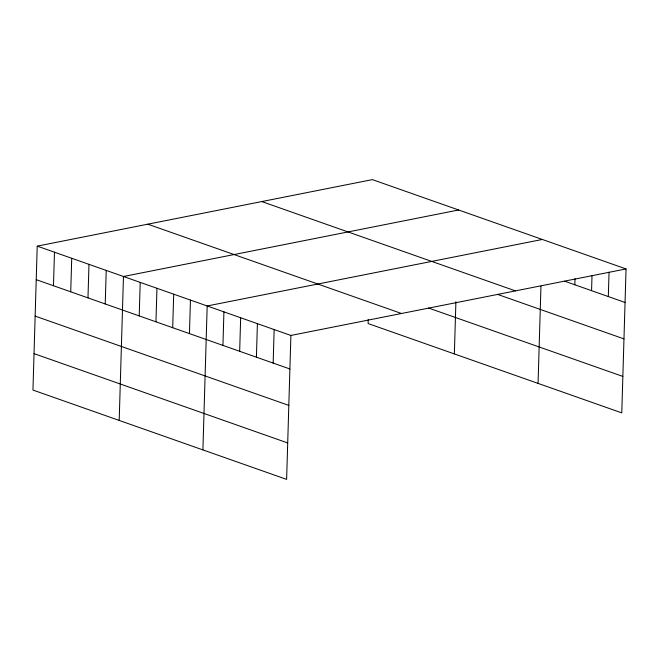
<?xml version="1.0" encoding="UTF-8"?>
<svg xmlns="http://www.w3.org/2000/svg" width="659" height="659" viewBox="0 0 659 659"><rect width="100%" height="100%" fill="white"/><g stroke="black" fill="none" stroke-linecap="round" stroke-linejoin="round"><path stroke-width="0.99" d="M37.225 246.128L32.95 390.062L286.624 479.381L290.891 335.447L37.225 246.128L372.376 179.619L626.05 268.938L621.775 412.872L368.109 323.553L368.224 319.508M53.478 285.734L54.475 252.208M70.727 291.805L71.724 258.279M87.977 297.876L88.973 264.35M105.226 303.956L106.223 270.429M119.197 420.434L123.472 276.5L458.631 209.982M139.214 315.925L140.21 282.39M155.961 321.814L156.957 288.288M172.699 327.712L173.696 294.186M189.446 333.611L190.443 300.076M202.906 449.908L207.181 305.974L542.341 239.456M222.931 345.398L223.92 311.872M239.67 351.288L240.667 317.762M256.417 357.186L257.405 323.66M273.156 363.084L274.152 329.549M454.356 353.916L455.904 301.682M538.065 383.398L540.957 286.146M574.829 284.779L575.01 278.683M591.568 290.668L592.021 275.429M608.315 296.566L609.04 272.183M290.891 335.447L626.05 268.938M564.598 281.179L625.053 302.465M261.78 201.563L515.445 290.883M497.479 294.359L623.974 338.899M428.605 308.041L622.862 376.437M147.822 224.184L401.496 313.495M36.229 279.663L289.894 368.974M35.149 316.098L288.815 405.409M34.029 353.636L287.703 442.947"/></g></svg>
